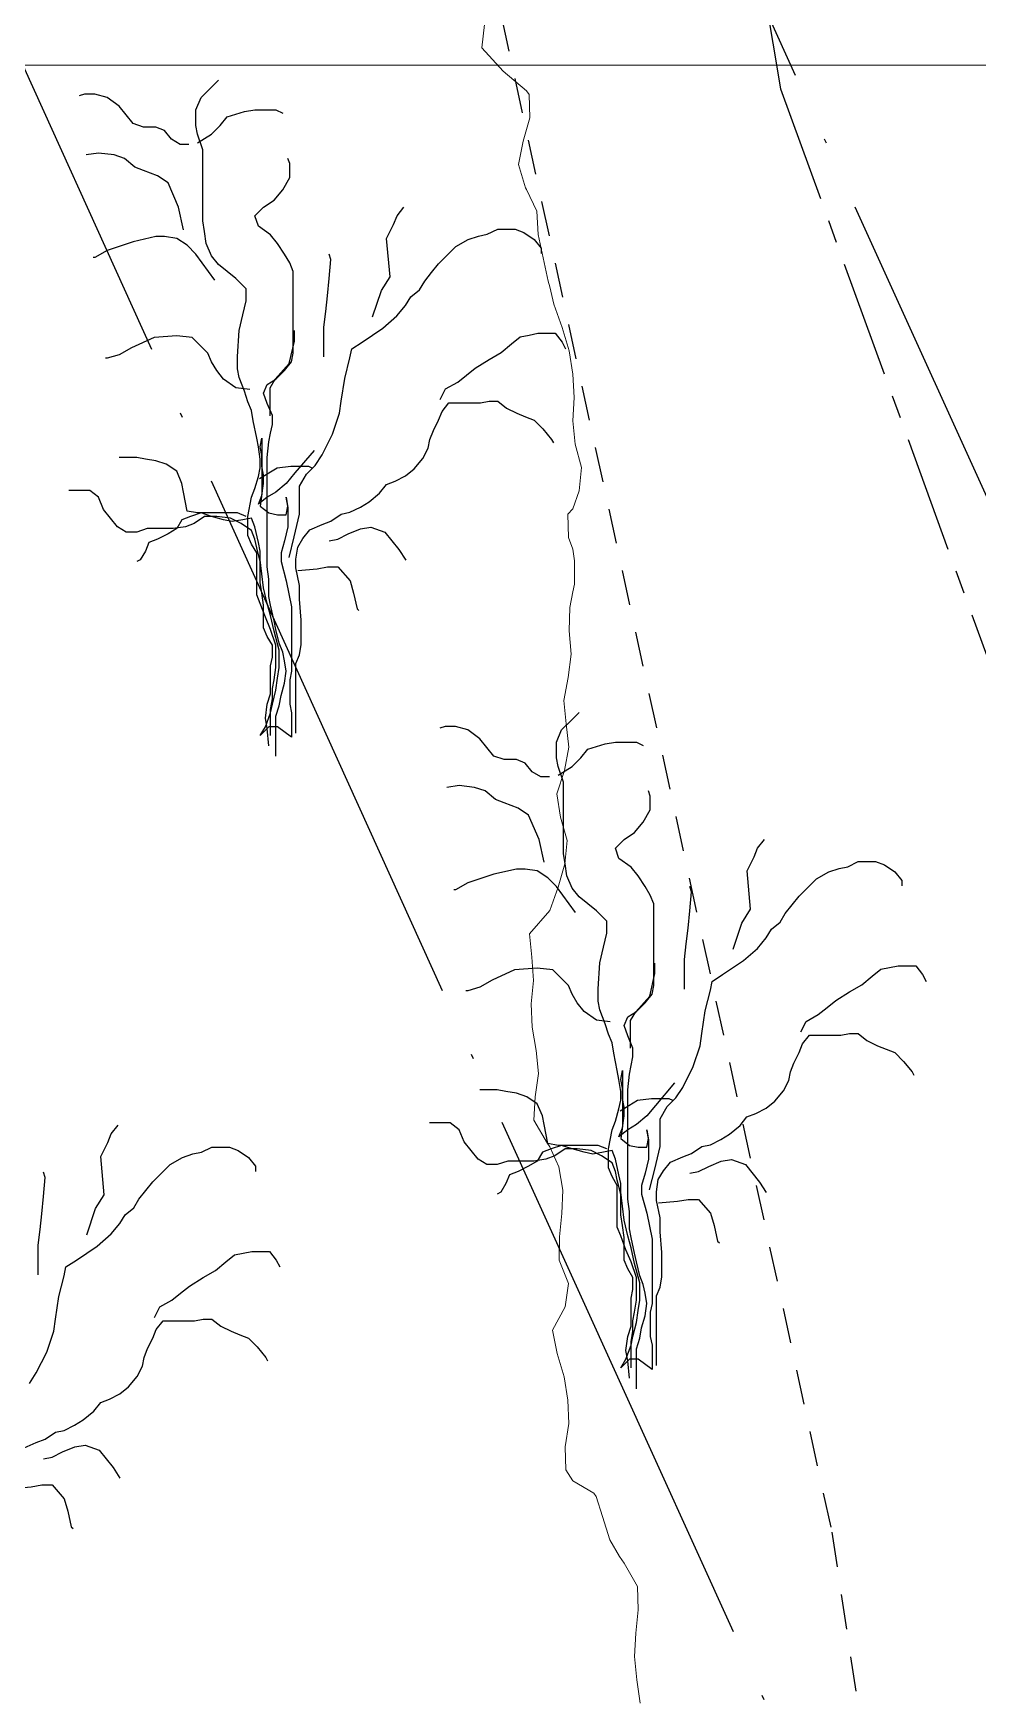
# Model space of a CAD drawing. Header units: centimetres. Extents: x 0 to 642158, y -847 to 649707.
# Drawn here: x 617132.68 to 617152.93, y 620852.37 to 620888.06 of the extents above; entities that cross this region are included whole.
import ezdxf

# ---------------------------------------------------------------- set-up
doc = ezdxf.new("R2010")
doc.units = ezdxf.units.CM
doc.header["$MEASUREMENT"] = 0
for name, pattern in [('ACAD_ISO04W100', [30, 24, -3, 0, -3]), ('CENTERX2', [4, 2.5, -0.5, 0.5, -0.5]), ('JIS_02_0.7', [1.35, 0.75, -0.6])]:
    doc.linetypes.add(name, pattern=pattern)
for name, color, linetype, lineweight in [('MEV_grille', 254, 'Continuous', 9), ('MEV_vegetal_V', 7, 'Continuous', 25), ('WAL_parcellaire agricole', 7, 'JIS_02_0.7', 25), ('WAL_topographie 0.5', 253, 'Continuous', 20)]:
    doc.layers.add(name, color=color, linetype=linetype, lineweight=lineweight)
doc.layers.add('SPW_parcellaire cadastral', color=7, linetype='CENTERX2', lineweight=25, true_color=0xff0542)
picture_1 = doc.add_image_def('image2.png', size_in_pixel=(6614, 11023))

# ---------------------------------------------------------------- blocks, each defined once
blk = doc.blocks.new('legende vegetal')
at = {"linetype": 'ACAD_ISO04W100', "ltscale": 0.5}
for points in [[(617155.16, 620873.215), (617116.802, 620957.812)], [(617153.826, 620839.831), (617120.202, 620913.988)]]:
    blk.add_lwpolyline(points, dxfattribs=at)
at = {"layer": 'MEV_vegetal_V'}
for points in [[(617137.668, 620872.811), (617137.668, 620873.37), (617137.705, 620873.594), (617137.705, 620873.818), (617137.742, 620874.004), (617137.779, 620874.265), (617137.779, 620874.749), (617137.668, 620875.085), (617137.556, 620875.346), (617137.444, 620875.644), (617137.369, 620875.83), (617137.369, 620876.725), (617137.257, 620876.911), (617137.183, 620877.098), (617137.183, 620877.508), (617137.257, 620877.918), (617137.332, 620878.104), (617137.407, 620878.365), (617137.444, 620878.551), (617137.444, 620878.738), (617137.407, 620878.999), (617137.369, 620879.185), (617137.294, 620879.558), (617137.257, 620879.782), (617137.183, 620879.968), (617137.108, 620880.192), (617136.996, 620880.49), (617136.959, 620880.676), (617136.959, 620880.937), (617136.996, 620881.496), (617137.071, 620881.832), (617137.145, 620882.13), (617137.145, 620882.391), (617136.922, 620882.614), (617136.735, 620882.764), (617136.549, 620882.913), (617136.4, 620883.099), (617136.288, 620883.36), (617136.25, 620883.621), (617136.213, 620883.845), (617136.213, 620885.373), (617136.102, 620885.708), (617136.064, 620885.894), (617136.064, 620886.23), (617136.176, 620886.491), (617136.4, 620886.715), (617136.549, 620886.864)], [(617135.915, 620885.484), (617135.728, 620885.484), (617135.542, 620885.596), (617135.393, 620885.783), (617135.207, 620885.857), (617134.945, 620885.857), (617134.722, 620885.932), (617134.423, 620886.305), (617134.162, 620886.491), (617133.901, 620886.565), (617133.678, 620886.565), (617133.566, 620886.528)], [(617136.102, 620885.522), (617136.4, 620885.708), (617136.586, 620885.894), (617136.735, 620886.081), (617137.108, 620886.193), (617137.332, 620886.23), (617137.779, 620886.23), (617137.928, 620886.155)], [(617135.803, 620883.658), (617135.691, 620884.143), (617135.468, 620884.664), (617135.244, 620884.813), (617134.945, 620884.925), (617134.759, 620885), (617134.535, 620885.186), (617134.312, 620885.261), (617133.976, 620885.298), (617133.715, 620885.261)], [(617137.779, 620872.364), (617137.779, 620873.221), (617137.854, 620873.445), (617137.891, 620873.669), (617137.966, 620873.929), (617138.003, 620874.19), (617137.966, 620874.414), (617137.928, 620874.6), (617137.854, 620874.787), (617137.779, 620875.085), (617137.742, 620875.271), (617137.668, 620875.607), (617137.63, 620875.793), (617137.63, 620876.166), (617137.593, 620876.427), (617137.593, 620878.775), (617137.63, 620879.111), (617137.668, 620879.297), (617137.705, 620879.483), (617137.705, 620879.67), (617137.593, 620879.931), (617137.518, 620880.154), (617137.593, 620880.341), (617137.779, 620880.452), (617137.966, 620880.639), (617138.115, 620880.825), (617138.152, 620881.012), (617138.152, 620882.764), (617138.078, 620882.95), (617137.966, 620883.136), (617137.817, 620883.36), (617137.668, 620883.546), (617137.407, 620883.733), (617137.332, 620883.956), (617137.518, 620884.143), (617137.742, 620884.292), (617137.928, 620884.515), (617138.078, 620884.776), (617138.078, 620885.074), (617138.04, 620885.186)], [(617139.856, 620881.792), (617140.043, 620882.351), (617140.229, 620882.649), (617140.155, 620883.469), (617140.304, 620883.767), (617140.379, 620883.953), (617140.528, 620884.14)], [(617138.063, 620876.626), (617138.175, 620877.074), (617138.287, 620877.558), (617138.287, 620878.155), (617138.436, 620878.416), (617138.622, 620878.602), (617138.772, 620878.826), (617138.995, 620879.273), (617139.144, 620879.72), (617139.182, 620879.981), (617139.256, 620880.466), (617139.368, 620880.913), (617139.406, 620881.1), (617139.629, 620881.249), (617140.077, 620881.547), (617140.375, 620881.808), (617140.561, 620882.031), (617140.673, 620882.218), (617140.86, 620882.367), (617140.972, 620882.553), (617141.121, 620882.74), (617141.27, 620882.926), (617141.456, 620883.112), (617141.643, 620883.299), (617141.904, 620883.448), (617142.127, 620883.522), (617142.314, 620883.56), (617142.538, 620883.672), (617142.911, 620883.672), (617143.097, 620883.597), (617143.321, 620883.448), (617143.47, 620883.262), (617143.47, 620883.15)], [(617136.474, 620882.577), (617136.064, 620883.136), (617135.878, 620883.323), (617135.654, 620883.472), (617135.393, 620883.509), (617135.207, 620883.509), (617134.722, 620883.397), (617134.162, 620883.211), (617133.901, 620883.062), (617133.864, 620883.062)], [(617138.812, 620880.934), (617138.812, 620881.568), (617138.85, 620881.903), (617138.887, 620882.239), (617138.924, 620882.612), (617138.961, 620883.021), (617138.924, 620883.133)], [(617137.656, 620879.667), (617137.656, 620880.263), (617137.768, 620880.45), (617138.066, 620880.785), (617138.178, 620881.27), (617138.178, 620881.493)], [(617137.22, 620880.229), (617136.922, 620880.266), (617136.661, 620880.452), (617136.512, 620880.639), (617136.4, 620880.825), (617136.325, 620881.012), (617135.989, 620881.347), (617135.654, 620881.384), (617135.169, 620881.347), (617134.684, 620881.123), (617134.423, 620880.974), (617134.162, 620880.9), (617134.125, 620880.9)], [(617141.307, 620880.019), (617141.419, 620880.242), (617141.68, 620880.391), (617141.867, 620880.54), (617142.053, 620880.689), (617142.351, 620880.876), (617142.612, 620881.025), (617142.836, 620881.211), (617143.022, 620881.36), (617143.209, 620881.398), (617143.395, 620881.435), (617143.768, 620881.435), (617143.917, 620881.249), (617143.992, 620881.1)], [(617138.212, 620872.862), (617138.212, 620874.353), (617138.287, 620874.539), (617138.324, 620874.763), (617138.324, 620875.284), (617138.287, 620875.732), (617138.287, 620876.03), (617138.212, 620876.403), (617138.212, 620876.589), (617138.249, 620876.85), (617138.361, 620877.036), (617138.511, 620877.223), (617138.772, 620877.335), (617138.958, 620877.409), (617139.182, 620877.558), (617139.368, 620877.596), (617139.592, 620877.707), (617139.778, 620877.819), (617140.002, 620878.006), (617140.151, 620878.192), (617140.338, 620878.267), (617140.561, 620878.378), (617140.748, 620878.527), (617140.934, 620878.751), (617141.046, 620878.975), (617141.083, 620879.161), (617141.158, 620879.348), (617141.27, 620879.571), (617141.344, 620879.758), (617141.493, 620879.944), (617142.165, 620879.944), (617142.351, 620879.981), (617142.538, 620879.981), (617142.724, 620879.832), (617142.948, 620879.72), (617143.134, 620879.646), (617143.321, 620879.571), (617143.507, 620879.385), (617143.693, 620879.161), (617143.731, 620879.087)], [(617138.6, 620878.924), (617138.189, 620878.44), (617138.003, 620878.216), (617137.779, 620878.03), (617137.593, 620877.918), (617137.407, 620877.769), (617137.481, 620877.955), (617137.518, 620878.216), (617137.518, 620878.402), (617137.481, 620878.589), (617137.481, 620878.812), (617137.444, 620878.999), (617137.481, 620879.185), (617137.481, 620877.992), (617137.444, 620877.731), (617137.63, 620877.582), (617137.817, 620877.545), (617138.003, 620877.545), (617138.04, 620877.731), (617138.003, 620877.918), (617138.04, 620877.694), (617138.04, 620877.284), (617137.966, 620876.986), (617137.891, 620876.725), (617137.891, 620876.538), (617138.003, 620876.128), (617138.115, 620875.569), (617138.115, 620874.19), (617138.078, 620874.004), (617138.078, 620873.482), (617138.115, 620873.296), (617138.115, 620872.774), (617137.817, 620872.998), (617137.63, 620872.998), (617137.444, 620872.811), (617137.556, 620872.998), (617137.668, 620873.296), (617137.705, 620873.482), (617137.779, 620873.78), (617137.817, 620874.041), (617137.854, 620874.265), (617137.854, 620874.637), (617137.742, 620875.047), (617137.668, 620875.383), (617137.593, 620875.644), (617137.518, 620875.979), (617137.444, 620876.576), (617137.444, 620876.762), (617137.407, 620876.949), (617137.332, 620877.284), (617137.257, 620877.47), (617137.071, 620877.433), (617136.847, 620877.396), (617136.661, 620877.433), (617136.4, 620877.508), (617136.176, 620877.582), (617135.952, 620877.508), (617135.766, 620877.433), (617135.654, 620877.247), (617135.468, 620877.135), (617135.244, 620877.023), (617135.057, 620876.949), (617134.983, 620876.762), (617134.871, 620876.576), (617134.796, 620876.538)], [(617137.145, 620877.508), (617136.959, 620877.582), (617136.102, 620877.582), (617135.878, 620877.619), (617135.803, 620878.03), (617135.766, 620878.216), (617135.654, 620878.477), (617135.43, 620878.626), (617135.207, 620878.701), (617134.983, 620878.738), (617134.796, 620878.775), (617134.423, 620878.775)], [(617137.433, 620878.325), (617137.805, 620878.549), (617138.104, 620878.586), (617138.477, 620878.586), (617138.551, 620878.549)], [(617137.63, 620872.588), (617137.593, 620872.96), (617137.556, 620873.184), (617137.593, 620873.482), (617137.668, 620873.706), (617137.668, 620874.302), (617137.705, 620874.489), (617137.705, 620874.749), (617137.593, 620874.936), (617137.518, 620875.122), (617137.518, 620875.607), (617137.481, 620875.868), (617137.444, 620876.091), (617137.444, 620876.538), (617137.369, 620876.837), (617137.332, 620877.023), (617137.257, 620877.209), (617137.034, 620877.359), (617136.81, 620877.47), (617136.512, 620877.508), (617136.25, 620877.508), (617136.027, 620877.359), (617135.84, 620877.284), (617135.579, 620877.247), (617135.02, 620877.247), (617134.796, 620877.172), (617134.573, 620877.172), (617134.386, 620877.284), (617134.237, 620877.47), (617134.088, 620877.657), (617133.976, 620877.918), (617133.789, 620878.067), (617133.342, 620878.067)], [(617138.924, 620876.983), (617139.11, 620877.02), (617139.334, 620877.132), (617139.595, 620877.244), (617139.819, 620877.281), (617140.118, 620877.169), (617140.416, 620876.797), (617140.565, 620876.573)], [(617138.253, 620876.349), (617138.663, 620876.387), (617138.887, 620876.424), (617139.11, 620876.424), (617139.372, 620876.126), (617139.446, 620875.865), (617139.521, 620875.529), (617139.558, 620875.492)], [(617145.4, 620859.248), (617145.4, 620859.807), (617145.437, 620860.031), (617145.437, 620860.254), (617145.474, 620860.441), (617145.511, 620860.702), (617145.511, 620861.186), (617145.4, 620861.521), (617145.287, 620861.782), (617145.176, 620862.08), (617145.101, 620862.267), (617145.101, 620863.161), (617144.989, 620863.348), (617144.915, 620863.534), (617144.915, 620863.944), (617144.989, 620864.354), (617145.064, 620864.541), (617145.138, 620864.802), (617145.176, 620864.988), (617145.176, 620865.174), (617145.138, 620865.435), (617145.101, 620865.622), (617145.026, 620865.994), (617144.989, 620866.218), (617144.915, 620866.404), (617144.84, 620866.628), (617144.728, 620866.926), (617144.691, 620867.113), (617144.691, 620867.374), (617144.728, 620867.933), (617144.803, 620868.268), (617144.877, 620868.567), (617144.877, 620868.827), (617144.654, 620869.051), (617144.467, 620869.2), (617144.281, 620869.349), (617144.132, 620869.536), (617144.02, 620869.797), (617143.982, 620870.058), (617143.945, 620870.281), (617143.945, 620871.809), (617143.833, 620872.145), (617143.796, 620872.331), (617143.796, 620872.667), (617143.908, 620872.928), (617144.132, 620873.151), (617144.281, 620873.3)], [(617143.647, 620871.921), (617143.46, 620871.921), (617143.274, 620872.033), (617143.125, 620872.219), (617142.938, 620872.294), (617142.677, 620872.294), (617142.454, 620872.368), (617142.155, 620872.741), (617141.894, 620872.928), (617141.633, 620873.002), (617141.41, 620873.002), (617141.297, 620872.965)], [(617143.833, 620871.958), (617144.132, 620872.145), (617144.318, 620872.331), (617144.467, 620872.517), (617144.84, 620872.629), (617145.064, 620872.667), (617145.511, 620872.667), (617145.66, 620872.592)], [(617143.535, 620870.095), (617143.423, 620870.579), (617143.2, 620871.101), (617142.976, 620871.25), (617142.677, 620871.362), (617142.491, 620871.436), (617142.267, 620871.623), (617142.043, 620871.697), (617141.708, 620871.735), (617141.447, 620871.697)], [(617145.511, 620858.8), (617145.511, 620859.658), (617145.586, 620859.881), (617145.623, 620860.105), (617145.698, 620860.366), (617145.735, 620860.627), (617145.698, 620860.851), (617145.66, 620861.037), (617145.586, 620861.223), (617145.511, 620861.521), (617145.474, 620861.708), (617145.4, 620862.043), (617145.362, 620862.23), (617145.362, 620862.602), (617145.325, 620862.863), (617145.325, 620865.212), (617145.362, 620865.547), (617145.4, 620865.734), (617145.437, 620865.92), (617145.437, 620866.106), (617145.325, 620866.367), (617145.25, 620866.591), (617145.325, 620866.777), (617145.511, 620866.889), (617145.698, 620867.075), (617145.847, 620867.262), (617145.884, 620867.448), (617145.884, 620869.2), (617145.81, 620869.387), (617145.698, 620869.573), (617145.548, 620869.797), (617145.4, 620869.983), (617145.138, 620870.169), (617145.064, 620870.393), (617145.25, 620870.579), (617145.474, 620870.729), (617145.66, 620870.952), (617145.81, 620871.213), (617145.81, 620871.511), (617145.772, 620871.623)], [(617147.588, 620868.228), (617147.775, 620868.787), (617147.961, 620869.086), (617147.887, 620869.905), (617148.036, 620870.204), (617148.111, 620870.39), (617148.26, 620870.576)], [(617145.795, 620863.063), (617145.907, 620863.51), (617146.019, 620863.995), (617146.019, 620864.591), (617146.168, 620864.852), (617146.354, 620865.039), (617146.504, 620865.262), (617146.727, 620865.71), (617146.876, 620866.157), (617146.914, 620866.418), (617146.988, 620866.902), (617147.1, 620867.35), (617147.137, 620867.536), (617147.361, 620867.685), (617147.809, 620867.983), (617148.107, 620868.244), (617148.293, 620868.468), (617148.405, 620868.654), (617148.591, 620868.804), (617148.704, 620868.99), (617148.853, 620869.176), (617149.002, 620869.363), (617149.188, 620869.549), (617149.375, 620869.735), (617149.636, 620869.885), (617149.859, 620869.959), (617150.046, 620869.996), (617150.27, 620870.108), (617150.642, 620870.108), (617150.829, 620870.034), (617151.053, 620869.885), (617151.202, 620869.698), (617151.202, 620869.586)], [(617144.206, 620869.014), (617143.796, 620869.573), (617143.61, 620869.759), (617143.386, 620869.908), (617143.125, 620869.946), (617142.938, 620869.946), (617142.454, 620869.834), (617141.894, 620869.648), (617141.633, 620869.498), (617141.596, 620869.498)], [(617146.544, 620867.371), (617146.544, 620868.005), (617146.582, 620868.34), (617146.619, 620868.676), (617146.656, 620869.048), (617146.693, 620869.458), (617146.656, 620869.57)], [(617145.388, 620866.104), (617145.388, 620866.7), (617145.5, 620866.886), (617145.798, 620867.222), (617145.91, 620867.706), (617145.91, 620867.93)], [(617144.952, 620866.665), (617144.654, 620866.703), (617144.392, 620866.889), (617144.243, 620867.075), (617144.132, 620867.262), (617144.057, 620867.448), (617143.721, 620867.784), (617143.386, 620867.821), (617142.901, 620867.784), (617142.416, 620867.56), (617142.155, 620867.411), (617141.894, 620867.336), (617141.857, 620867.336)], [(617149.039, 620866.455), (617149.151, 620866.679), (617149.412, 620866.828), (617149.599, 620866.977), (617149.785, 620867.126), (617150.083, 620867.312), (617150.344, 620867.462), (617150.568, 620867.648), (617150.754, 620867.797), (617150.941, 620867.834), (617151.127, 620867.872), (617151.5, 620867.872), (617151.649, 620867.685), (617151.724, 620867.536)], [(617145.944, 620859.298), (617145.944, 620860.789), (617146.019, 620860.976), (617146.056, 620861.199), (617146.056, 620861.721), (617146.019, 620862.168), (617146.019, 620862.467), (617145.944, 620862.839), (617145.944, 620863.026), (617145.981, 620863.287), (617146.093, 620863.473), (617146.242, 620863.659), (617146.504, 620863.771), (617146.69, 620863.846), (617146.914, 620863.995), (617147.1, 620864.032), (617147.324, 620864.144), (617147.51, 620864.256), (617147.734, 620864.442), (617147.883, 620864.629), (617148.07, 620864.703), (617148.293, 620864.815), (617148.48, 620864.964), (617148.666, 620865.188), (617148.778, 620865.411), (617148.815, 620865.598), (617148.89, 620865.784), (617149.002, 620866.008), (617149.076, 620866.194), (617149.225, 620866.381), (617149.897, 620866.381), (617150.083, 620866.418), (617150.27, 620866.418), (617150.456, 620866.269), (617150.68, 620866.157), (617150.866, 620866.082), (617151.053, 620866.008), (617151.239, 620865.821), (617151.425, 620865.598), (617151.463, 620865.523)], [(617146.332, 620865.361), (617145.921, 620864.876), (617145.735, 620864.653), (617145.511, 620864.466), (617145.325, 620864.354), (617145.138, 620864.205), (617145.213, 620864.392), (617145.25, 620864.653), (617145.25, 620864.839), (617145.213, 620865.025), (617145.213, 620865.249), (617145.176, 620865.435), (617145.213, 620865.622), (617145.213, 620864.429), (617145.176, 620864.168), (617145.362, 620864.019), (617145.548, 620863.982), (617145.735, 620863.982), (617145.772, 620864.168), (617145.735, 620864.354), (617145.772, 620864.131), (617145.772, 620863.721), (617145.698, 620863.422), (617145.623, 620863.161), (617145.623, 620862.975), (617145.735, 620862.565), (617145.847, 620862.006), (617145.847, 620860.627), (617145.81, 620860.441), (617145.81, 620859.919), (617145.847, 620859.732), (617145.847, 620859.211), (617145.548, 620859.434), (617145.362, 620859.434), (617145.176, 620859.248), (617145.287, 620859.434), (617145.4, 620859.732), (617145.437, 620859.919), (617145.511, 620860.217), (617145.548, 620860.478), (617145.586, 620860.702), (617145.586, 620861.074), (617145.474, 620861.484), (617145.4, 620861.82), (617145.325, 620862.08), (617145.25, 620862.416), (617145.176, 620863.012), (617145.176, 620863.199), (617145.138, 620863.385), (617145.064, 620863.721), (617144.989, 620863.907), (617144.803, 620863.87), (617144.579, 620863.832), (617144.392, 620863.87), (617144.132, 620863.944), (617143.908, 620864.019), (617143.684, 620863.944), (617143.497, 620863.87), (617143.386, 620863.683), (617143.2, 620863.572), (617142.976, 620863.46), (617142.789, 620863.385), (617142.715, 620863.199), (617142.603, 620863.012), (617142.528, 620862.975)], [(617144.877, 620863.944), (617144.691, 620864.019), (617143.833, 620864.019), (617143.61, 620864.056), (617143.535, 620864.466), (617143.497, 620864.653), (617143.386, 620864.913), (617143.162, 620865.063), (617142.938, 620865.137), (617142.715, 620865.174), (617142.528, 620865.212), (617142.155, 620865.212)], [(617145.165, 620864.762), (617145.537, 620864.985), (617145.836, 620865.023), (617146.208, 620865.023), (617146.283, 620864.985)], [(617133.729, 620862.103), (617133.915, 620862.662), (617134.102, 620862.96), (617134.028, 620863.78), (617134.177, 620864.078), (617134.251, 620864.265), (617134.4, 620864.451)], [(617145.362, 620859.024), (617145.325, 620859.397), (617145.287, 620859.621), (617145.325, 620859.919), (617145.4, 620860.142), (617145.4, 620860.739), (617145.437, 620860.925), (617145.437, 620861.186), (617145.325, 620861.372), (617145.25, 620861.559), (617145.25, 620862.043), (617145.213, 620862.304), (617145.176, 620862.528), (617145.176, 620862.975), (617145.101, 620863.273), (617145.064, 620863.46), (617144.989, 620863.646), (617144.766, 620863.795), (617144.542, 620863.907), (617144.243, 620863.944), (617143.982, 620863.944), (617143.759, 620863.795), (617143.572, 620863.721), (617143.311, 620863.683), (617142.752, 620863.683), (617142.528, 620863.609), (617142.305, 620863.609), (617142.118, 620863.721), (617141.969, 620863.907), (617141.82, 620864.093), (617141.708, 620864.354), (617141.521, 620864.503), (617141.074, 620864.503)], [(617132.495, 620858.913), (617132.644, 620859.137), (617132.868, 620859.584), (617133.017, 620860.031), (617133.054, 620860.292), (617133.129, 620860.777), (617133.241, 620861.224), (617133.278, 620861.411), (617133.502, 620861.56), (617133.949, 620861.858), (617134.248, 620862.119), (617134.434, 620862.343), (617134.546, 620862.529), (617134.732, 620862.678), (617134.844, 620862.864), (617134.993, 620863.051), (617135.143, 620863.237), (617135.329, 620863.424), (617135.516, 620863.61), (617135.777, 620863.759), (617136, 620863.834), (617136.187, 620863.871), (617136.411, 620863.983), (617136.783, 620863.983), (617136.97, 620863.908), (617137.193, 620863.759), (617137.343, 620863.573), (617137.343, 620863.461)], [(617146.656, 620863.42), (617146.842, 620863.457), (617147.066, 620863.569), (617147.327, 620863.681), (617147.551, 620863.718), (617147.849, 620863.606), (617148.148, 620863.233), (617148.297, 620863.01)], [(617132.685, 620861.245), (617132.685, 620861.879), (617132.723, 620862.215), (617132.76, 620862.55), (617132.797, 620862.923), (617132.834, 620863.333), (617132.797, 620863.444)], [(617145.985, 620862.786), (617146.395, 620862.823), (617146.619, 620862.86), (617146.842, 620862.86), (617147.103, 620862.562), (617147.178, 620862.301), (617147.253, 620861.966), (617147.29, 620861.929)], [(617135.18, 620860.33), (617135.292, 620860.553), (617135.553, 620860.702), (617135.739, 620860.852), (617135.926, 620861.001), (617136.224, 620861.187), (617136.485, 620861.336), (617136.709, 620861.523), (617136.895, 620861.672), (617137.082, 620861.709), (617137.268, 620861.746), (617137.641, 620861.746), (617137.79, 620861.56), (617137.865, 620861.411)], [(617132.383, 620857.534), (617132.644, 620857.646), (617132.831, 620857.72), (617133.054, 620857.869), (617133.241, 620857.907), (617133.465, 620858.019), (617133.651, 620858.13), (617133.875, 620858.317), (617134.024, 620858.503), (617134.211, 620858.578), (617134.434, 620858.69), (617134.621, 620858.839), (617134.807, 620859.062), (617134.919, 620859.286), (617134.956, 620859.472), (617135.031, 620859.659), (617135.143, 620859.882), (617135.217, 620860.069), (617135.366, 620860.255), (617136.038, 620860.255), (617136.224, 620860.292), (617136.411, 620860.292), (617136.597, 620860.143), (617136.821, 620860.031), (617137.007, 620859.957), (617137.193, 620859.882), (617137.38, 620859.696), (617137.566, 620859.472), (617137.604, 620859.398)], [(617132.797, 620857.294), (617132.983, 620857.331), (617133.207, 620857.443), (617133.468, 620857.555), (617133.692, 620857.592), (617133.99, 620857.481), (617134.289, 620857.108), (617134.438, 620856.884)], [(617132.126, 620856.661), (617132.536, 620856.698), (617132.76, 620856.735), (617132.983, 620856.735), (617133.244, 620856.437), (617133.319, 620856.176), (617133.394, 620855.84), (617133.431, 620855.803)]]:
    blk.add_lwpolyline(points, dxfattribs=at)
blk = doc.blocks.new('*U114')
at = {"layer": 'MEV_grille', "transparency": 33554687}
blk.add_lwpolyline([(-1338.461, 0), (1338.461, 0)], dxfattribs=at)
blk = doc.blocks.new('*U115')
at = {"layer": 'MEV_grille', "color": 0, "linetype": 'ByBlock', "lineweight": -2, "transparency": 16777216}
blk.add_blockref('*U114', (0, -1500), dxfattribs=at)

msp = doc.modelspace()

# ---------------------------------------------------------------- linework, layer by layer
at = {"layer": 'SPW_parcellaire cadastral'}
msp.add_lwpolyline([(617124.414, 621030.91), (617148.7, 620886.869), (617168.493, 620832.454), (617169.763, 620828.485), (617173.506, 620823.158), (617131.961, 620802.38), (617113.978, 620842.319), (617107.661, 620842.802), (617106.31, 620808.157), (617107.294, 620797.931), (617098.564, 620800.704), (617079.313, 620808.469), (617069.931, 620814.081), (617052.805, 620853.718), (617029.961, 620908.942), (617024.266, 620921.301), (617009.212, 620953.702)], dxfattribs=at)
at = {"layer": 'WAL_parcellaire agricole'}
msp.add_lwpolyline([(617121.432, 620986.018), (617149.8, 620855.915), (617151.589, 620844.071), (617151.074, 620832.113), (617150.346, 620830.428), (617135.345, 620823.48), (617122.939, 620850.631), (617124.859, 620851.729), (617120.988, 620985.983)], close=True, dxfattribs=at)
at = {"layer": 'WAL_topographie 0.5'}
msp.add_lwpolyline([(617142.35, 620888.25), (617142.296, 620887.75), (617142.75, 620887.25), (617142.75, 620887.25), (617143.25, 620886.827), (617143.313, 620886.75), (617143.321, 620886.25), (617143.25, 620886), (617143.185, 620885.75), (617143.078, 620885.25), (617143.23, 620884.75), (617143.25, 620884.714), (617143.474, 620884.25), (617143.5, 620883.75), (617143.609, 620883.25), (617143.721, 620882.75), (617143.75, 620882.625), (617143.838, 620882.25), (617144.02, 620881.75), (617144.167, 620881.25), (617144.25, 620880.75), (617144.25, 620880.75), (617144.274, 620880.25), (617144.25, 620879.75), (617144.294, 620879.25), (617144.435, 620878.75), (617144.38, 620878.25), (617144.25, 620877.861), (617144.139, 620877.75), (617144.15, 620877.25), (617144.25, 620877), (617144.279, 620876.75), (617144.283, 620876.25), (617144.25, 620876.083), (617144.183, 620875.75), (617144.167, 620875.25), (617144.212, 620874.75), (617144.145, 620874.25), (617144.05, 620873.75), (617144.105, 620873.25), (617144.163, 620872.75), (617144.071, 620872.25), (617143.9, 620871.75), (617143.981, 620871.25), (617144.125, 620870.75), (617144.074, 620870.25), (617143.934, 620869.75), (617143.75, 620869.25), (617143.75, 620869.25), (617143.317, 620868.75), (617143.365, 620868.25), (617143.405, 620867.75), (617143.354, 620867.25), (617143.375, 620866.75), (617143.462, 620866.25), (617143.508, 620865.75), (617143.442, 620865.25), (617143.409, 620864.75), (617143.704, 620864.25), (617143.75, 620864.179), (617143.944, 620863.75), (617144.031, 620863.25), (617144.013, 620862.75), (617143.957, 620862.25), (617143.954, 620861.75), (617144.156, 620861.25), (617144.083, 620860.75), (617143.813, 620860.25), (617143.908, 620859.75), (617144.058, 620859.25), (617144.137, 620858.75), (617144.164, 620858.25), (617144.079, 620857.75), (617144.098, 620857.25), (617144.25, 620857.017), (617144.694, 620856.75), (617144.75, 620856.679), (617144.886, 620856.25), (617145.042, 620855.75), (617145.25, 620855.393), (617145.345, 620855.25), (617145.631, 620854.75), (617145.646, 620854.25), (617145.598, 620853.75), (617145.57, 620853.25), (617145.618, 620852.75), (617145.689, 620852.25)], dxfattribs=at)

# ---------------------------------------------------------------- block references
at = {"layer": 'MEV_grille', "transparency": 33554687}
msp.add_blockref('*U115', (616669.481, 622387.381), dxfattribs=at)
at = {"layer": 'MEV_vegetal_V'}
msp.add_blockref('legende vegetal', (0.098, 0.193), dxfattribs=at)

# ---------------------------------------------------------------- pictures from other files: only their frames are drawn
image = msp.add_image(picture_1, insert=(616830.845, 620745.783), size_in_units=(429.466, 715.756), dxfattribs=dict(brightness=75))
image.dxf.flags = 7

doc.saveas('drawing.dxf')
